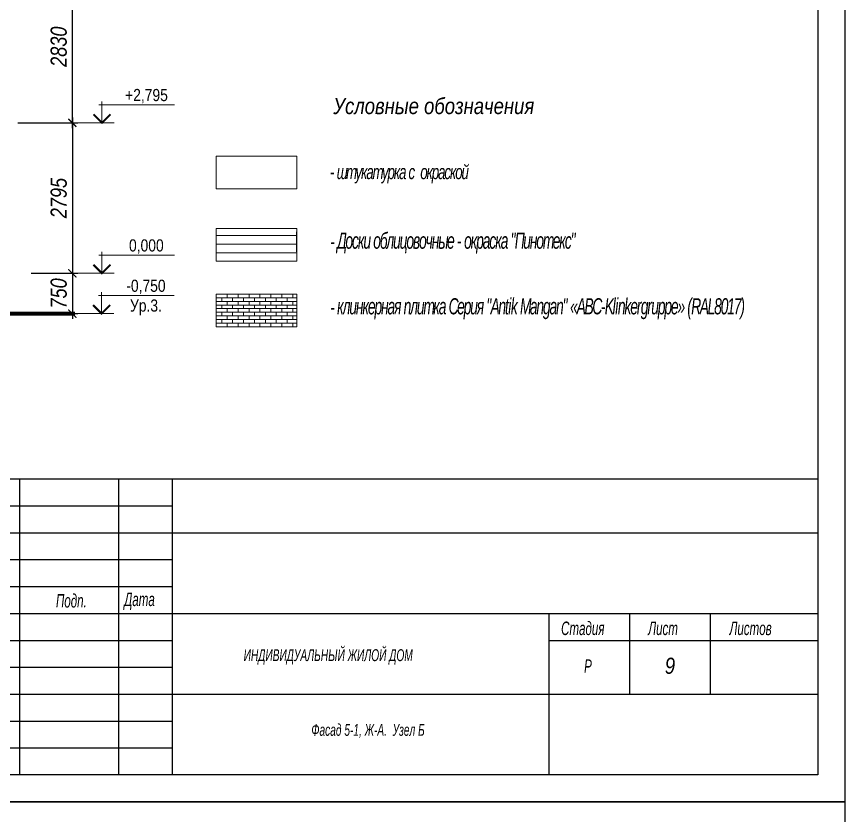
# Model space of a CAD drawing. Header units: millimetres. Extents: x 1582001 to 3303937, y 226471 to 491235.
# Drawn here: x 1650605 to 1665923, y 350400 to 365250 of the extents above; entities that cross this region are included whole.
import ezdxf
from ezdxf.enums import TextEntityAlignment as Align

# ---------------------------------------------------------------- set-up
doc = ezdxf.new("R2010")
doc.units = ezdxf.units.MM
doc.layers.get('Defpoints').update_dxf_attribs({"color": 255, "lineweight": 30})
for name, color, linetype, lineweight in [('Интерьер - Лестница_Ном_пера__1', 7, 'Continuous', 13), ('Конструктивный - Несущий_Ном_пера__1', 7, 'Continuous', 13), ('Надписи', 7, 'Continuous', 15), ('Отметки', 123, 'Continuous', 18), ('Размеры', 7, 'Continuous', 18), ('Штриховки', 251, 'Continuous', 20)]:
    doc.layers.add(name, color=color, linetype=linetype, lineweight=lineweight)
doc.layers.add('Т-Подписи', color=7, linetype='Continuous')
doc.layers.add('Формуляр', color=138, linetype='Continuous')
doc.styles.add('-АР-', font='ARIALN.TTF', dxfattribs={"width": 0.98, "height": 300})
doc.styles.add('style', font='ARIALNI.TTF', dxfattribs={"width": 0.98, "height": 300})
doc.styles.add('STYLE1', font='ARIALNI.TTF', dxfattribs={"height": 300})
doc.dimstyles.new('М100', dxfattribs={"dimtxt": 600, "dimasz": 150, "dimexe": 100, "dimexo": 200, "dimgap": 100, "dimtad": 1, "dimdec": 0, "dimtxsty": 'style', "dimblk": 'ARCHTICK', "dimcen": 150, "dimdle": 100, "dimclrt": 256, "dimadec": 0, "dimazin": 0, "dimtfac": 1, "dimtdec": 0, "dimtmove": 1, "dimatfit": 3, "dimldrblk": 'NONE', "dimfxl": 0, "dimarcsym": 0})

# ---------------------------------------------------------------- blocks, each defined once
blk = doc.blocks.new('_ArchTick')
at = {"color": 0, "linetype": 'ByBlock', "const_width": 0.15}
blk.add_lwpolyline([(-0.5, -0.5), (0.5, 0.5)], dxfattribs=at)
blk = doc.blocks.new('*D835')
at = {"layer": 'Defpoints', "color": 0, "lineweight": -3, "transparency": 16777216}
for p in [(1650679, 360478), (1650679, 359728), (1651644, 359728)]:
    blk.add_point(p, dxfattribs=at)
at = {"layer": 'Размеры', "color": 0, "lineweight": -2, "transparency": 16777216}
for p, q in [((1650879, 360478), (1651744, 360478)), ((1651644, 360578), (1651644, 359628)), ((1650879, 359728), (1651744, 359728))]:
    blk.add_line(p, q, dxfattribs=at)
at = {"layer": 'Размеры', "color": 0, "lineweight": -2, "transparency": 16777216, "xscale": 150, "yscale": 150, "zscale": 150}
for p, rotation in [((1651644, 360478), 90), ((1651644, 359728), 270)]:
    blk.add_blockref('_ArchTick', p, dxfattribs=dict(at, rotation=rotation))
at = {"layer": 'Размеры', "transparency": 16777216, "insert": (1651391, 360103), "char_height": 300, "attachment_point": 5, "rotation": 90, "style": 'style'}
blk.add_mtext('750', dxfattribs=at)
blk = doc.blocks.new('_None')
blk = doc.blocks.new('*U5')
at = {"color": 0, "linetype": 'Continuous', "lineweight": -2}
for p, q in [((24, 4.5), (5.2, 4.5)), ((6, 5.3), (6, 0)), ((9, 0), (0, 0)), ((0, 0), (6, 0))]:
    blk.add_line(p, q, dxfattribs=at)
at = {"color": 0, "linetype": 'Continuous', "lineweight": -2, "const_width": 0.5}
blk.add_lwpolyline([(3.88, 2.12), (6, 0), (8.12, 2.12)], dxfattribs=at)
at = {"color": 0, "linetype": 'Continuous', "lineweight": -2, "style": '-АР-', "flags": 8}
blk.add_attdef('OTMETKA', text='', height=3, dxfattribs=at).set_placement((17.03, 4.5), align=Align.BOTTOM_CENTER)
blk.add_attdef('FLOOR', text='', height=3, dxfattribs=at).set_placement((17, 3.5), align=Align.TOP_CENTER)
blk = doc.blocks.new('OTMETKA')
at = {"color": 0, "linetype": 'Continuous', "lineweight": -2}
for p, q in [((24, 4.5), (5.2, 4.5)), ((6, 5.3), (6, 0)), ((9, 0), (0, 0)), ((0, 0), (6, 0))]:
    blk.add_line(p, q, dxfattribs=at)
at = {"color": 0, "linetype": 'Continuous', "lineweight": -2, "const_width": 0.5}
blk.add_lwpolyline([(3.88, 2.12), (6, 0), (8.12, 2.12)], dxfattribs=at)
at = {"color": 0, "linetype": 'Continuous', "lineweight": -2, "style": '-АР-', "flags": 8}
blk.add_attdef('OTMETKA', text='', height=3, dxfattribs=at).set_placement((17, 4.5), align=Align.BOTTOM_CENTER)
blk.add_attdef('FLOOR', text='', height=3, dxfattribs=at).set_placement((17, 3.5), align=Align.TOP_CENTER)
blk = doc.blocks.new('*D840')
at = {"layer": 'Defpoints', "color": 0, "lineweight": -3, "transparency": 16777216}
for p in [(1650910, 366103), (1651644, 366103), (1650429, 363273)]:
    blk.add_point(p, dxfattribs=at)
at = {"layer": 'Размеры', "color": 0, "lineweight": -2, "transparency": 16777216}
for p, q in [((1651644, 363173), (1651644, 366203)), ((1651110, 366103), (1651744, 366103)), ((1650629, 363273), (1651744, 363273))]:
    blk.add_line(p, q, dxfattribs=at)
at = {"layer": 'Размеры', "color": 0, "lineweight": -2, "transparency": 16777216, "xscale": 150, "yscale": 150, "zscale": 150}
for p, rotation in [((1651644, 366103), 90), ((1651644, 363273), 270)]:
    blk.add_blockref('_ArchTick', p, dxfattribs=dict(at, rotation=rotation))
at = {"layer": 'Размеры', "transparency": 16777216, "insert": (1651391, 364688), "char_height": 300, "attachment_point": 5, "rotation": 90, "style": 'style'}
blk.add_mtext('2830', dxfattribs=at)
blk = doc.blocks.new('*D841')
at = {"layer": 'Defpoints', "color": 0, "lineweight": -3, "transparency": 16777216}
for p in [(1650429, 363273), (1650679, 360478), (1651644, 360478)]:
    blk.add_point(p, dxfattribs=at)
at = {"layer": 'Размеры', "color": 0, "lineweight": -2, "transparency": 16777216}
for p, q in [((1651644, 363373), (1651644, 360378)), ((1650629, 363273), (1651744, 363273)), ((1650879, 360478), (1651744, 360478))]:
    blk.add_line(p, q, dxfattribs=at)
at = {"layer": 'Размеры', "color": 0, "lineweight": -2, "transparency": 16777216, "xscale": 150, "yscale": 150, "zscale": 150}
for p, rotation in [((1651644, 363273), 90), ((1651644, 360478), 270)]:
    blk.add_blockref('_ArchTick', p, dxfattribs=dict(at, rotation=rotation))
at = {"layer": 'Размеры', "transparency": 16777216, "insert": (1651391, 361875), "char_height": 300, "attachment_point": 5, "rotation": 90, "style": 'style'}
blk.add_mtext('2795', dxfattribs=at)
blk = doc.blocks.new('*U10')
at = {"color": 0, "linetype": 'Continuous', "lineweight": -2}
for p, q in [((24, 4.5), (5.2, 4.5)), ((6, 5.3), (6, 0)), ((9, 0), (0, 0)), ((0, 0), (6, 0))]:
    blk.add_line(p, q, dxfattribs=at)
at = {"color": 0, "linetype": 'Continuous', "lineweight": -2, "const_width": 0.5}
blk.add_lwpolyline([(3.88, 2.12), (6, 0), (8.12, 2.12)], dxfattribs=at)
at = {"color": 0, "linetype": 'Continuous', "lineweight": -2, "style": '-АР-', "flags": 8}
blk.add_attdef('OTMETKA', text='', height=3, dxfattribs=at).set_placement((17.03, 4.5), align=Align.BOTTOM_CENTER)
blk.add_attdef('FLOOR', text='', height=3, dxfattribs=at).set_placement((17, 3.5), align=Align.TOP_CENTER)

msp = doc.modelspace()

# ---------------------------------------------------------------- hatches: boundary and pattern name
at = {"layer": 'Конструктивный - Несущий_Ном_пера__1', "linetype": 'Continuous', "lineweight": 18, "true_color": 0x4c2f26}
h = msp.add_hatch(dxfattribs=at)
h.set_pattern_fill('ANSI31', color=29, scale=50, angle=315, style=0)
h.set_pattern_definition([(0, (1654317.79, 360700.8), (4e-14, 158.75), [])])
h.paths.add_polyline_path([(1654317.8, 361307.1), (1654317.8, 360700.8), (1655817.8, 360700.8), (1655817.8, 361023.8), (1655807.4, 361023.8), (1655807.4, 361173.8), (1655817.8, 361173.8), (1655817.8, 361307.1)])
h = msp.add_hatch(dxfattribs=at)
h.set_pattern_fill('AR-BRSTD', color=29, style=0)
h.set_pattern_definition([(0, (1654317.79, 359481.096), (0, 67.7418), []), (90, (1654317.79, 359481.1), (-101.6, 67.742), [67.742, -67.742])])
h.paths.add_polyline_path([(1655817.8, 359481.1), (1655817.8, 360087.4), (1654317.8, 360087.4), (1654317.8, 359481.1)])

# ---------------------------------------------------------------- linework, layer by layer
at = {"layer": 'Интерьер - Лестница_Ном_пера__1', "linetype": 'Continuous', "lineweight": 80}
msp.add_line((1627334.4, 359727.8), (1651689.8, 359727.8), dxfattribs=at)
at = {"layer": 'Надписи', "color": 0, "ltscale": 100}
for points in [[(1654317.8, 362651.1), (1655817.8, 362651.1), (1655817.8, 362044.8), (1654317.8, 362044.8), (1654317.8, 362651.1)], [(1654317.8, 361307.1), (1655817.8, 361307.1), (1655817.8, 360700.8)], [(1654317.8, 361307.1), (1655817.8, 361307.1), (1655817.8, 360700.8), (1654317.8, 360700.8), (1654317.8, 361307.1)], [(1654317.8, 360087.4), (1655817.8, 360087.4), (1655817.8, 359481.1), (1654317.8, 359481.1), (1654317.8, 360087.4)]]:
    msp.add_lwpolyline(points, dxfattribs=at)
at = {"layer": 'Формуляр', "color": 0}
for p, q in [((1647000.8, 356654.9), (1665500.8, 356654.9)), ((1650659.1, 356654.9), (1650659.1, 351154.9)), ((1652500.8, 356654.9), (1652500.8, 351154.9)), ((1653500.8, 356654.9), (1653500.8, 351154.9)), ((1647000.8, 356154.9), (1653500.8, 356154.9)), ((1647000.8, 355654.9), (1665500.8, 355654.9)), ((1647000.8, 355154.9), (1653500.8, 355154.9)), ((1647000.8, 354654.9), (1653500.8, 354654.9)), ((1647000.8, 354154.9), (1665500.8, 354154.9)), ((1660500.8, 354154.9), (1660500.8, 351154.9)), ((1662000.8, 354154.9), (1662000.8, 352654.9)), ((1663500.8, 354154.9), (1663500.8, 352654.9)), ((1647000.8, 353654.9), (1653500.8, 353654.9)), ((1660500.8, 353654.9), (1665500.8, 353654.9)), ((1647000.8, 353154.9), (1653500.8, 353154.9)), ((1647000.8, 352654.9), (1653500.8, 352654.9)), ((1653500.8, 352654.9), (1665500.8, 352654.9)), ((1647000.8, 352154.9), (1653500.8, 352154.9)), ((1647000.8, 351654.9), (1653500.8, 351654.9))]:
    msp.add_line(p, q, dxfattribs=at)
for points in [[(1624000.8, 380354.9), (1666000.8, 380354.9), (1666000.8, 350654.9), (1624000.8, 350654.9)], [(1626000.8, 351154.9), (1626000.8, 379844.8), (1665500.8, 379844.8), (1665500.8, 351154.9)], [(1624000.8, 350654.9), (1666000.8, 350654.9), (1666000.8, 320955), (1624000.8, 320955)]]:
    msp.add_lwpolyline(points, close=True, dxfattribs=at)
at = {"layer": 'Штриховки'}
for p, q in [((1655807.4, 360873.8), (1655807.4, 361248.8)), ((1655807.4, 361173.8), (1655817.8, 361173.8)), ((1655807.4, 361023.8), (1655817.8, 361023.8)), ((1655032.4, 360700.2), (1655811.3, 360700.2))]:
    msp.add_line(p, q, dxfattribs=at)

# ---------------------------------------------------------------- block references
at = {"layer": 'Отметки', "color": 0, "ltscale": 100, "xscale": 75, "yscale": 75, "zscale": 75}
for name, p, values in [('*U10', (1651744.3, 363272.7), {'OTMETKA': '+2,795'}), ('OTMETKA', (1651736.8, 359727.8), {'OTMETKA': '-0,750', 'FLOOR': 'Ур.3.'})]:
    msp.add_blockref(name, p, dxfattribs=at).add_auto_attribs(values)
at = {"layer": 'Отметки', "color": 0, "ltscale": 100}
ref = msp.add_blockref('*U5', (1651744.3, 360477.8), dxfattribs=dict(at, xscale=75, yscale=75, zscale=75))
ref.add_attrib('OTMETKA', '0,000', dxfattribs={"layer": '0', "color": 0, "linetype": 'Continuous', "lineweight": -2, "height": 225, "style": '-АР-', "flags": 8}).set_placement((1653019.1, 360815.3), align=Align.BOTTOM_CENTER)

# ---------------------------------------------------------------- texts
at = {"layer": 'Надписи', "color": 0, "ltscale": 100, "char_height": 300, "attachment_point": 4, "style": 'STYLE1'}
for s, insert, width in [('Условные обозначения', (1656493.4, 363583.7), 5400), ('{\\H0.8929x;\\Q1;\\W0.8;\\T0.85;\\C135;- штукатурка с  окраской }', (1656429.8, 362320.5), 8348.334), ('{\\H0.8929x;\\Q1;\\W0.8;\\T0.85;\\C135;- \\H1.12x;\\Q0;\\W0.75;Доски облицовочные - окраска "Пинотекс" }', (1656437.7, 361038.7), 8348.334), ('{\\H0.8929x;\\Q1;\\W0.8;\\T0.85;\\C135;- \\H1.12x;\\Q0;\\W0.75;клинкерная плитка Серия "Antik Mangan" «АВС-Klinkergruppe» (RAL8017)}', (1656437.7, 359819), 8348.334)]:
    msp.add_mtext(s, dxfattribs=dict(at, insert=insert, width=width))
at = {"layer": 'Т-Подписи', "color": 0, "ltscale": 2, "insert": (1662752.8, 353332.6), "char_height": 300, "width": 1500, "attachment_point": 2, "style": 'STYLE1'}
msp.add_mtext('9', dxfattribs=at)
at = {"layer": 'Формуляр', "color": 0, "style": 'STYLE1', "width": 0.75}
for s, height, p in [('Подп.', 250, (1651339.3, 354266)), ('Дата', 250, (1652607.4, 354293)), ('Стадия', 250, (1660729.1, 353754.2)), ('Лист', 250, (1662348, 353754.2)), ('Листов', 250, (1663859, 353754.2)), ('ИНДИВИДУАЛЬНЫЙ ЖИЛОЙ ДОМ', 220, (1654827.9, 353269.9)), ('Р', 250, (1661156.8, 353052.1)), ('Фасад 5-1, Ж-А.  Узел Б', 220, (1656087.2, 351881.5))]:
    msp.add_text(s, height=height, dxfattribs=at).set_placement(p)

# ---------------------------------------------------------------- dimensions: what is measured, and where the dimension line sits
at = {"layer": 'Размеры'}
for base, p2, picture, middle in [((1651644.3, 366102.8), (1650909.8, 366102.8), '*D840', (1651391.1, 364687.7)), ((1651644.3, 360477.8), (1650679.3, 360477.8), '*D841', (1651391.1, 361875.2))]:
    dim = msp.add_linear_dim(base=base, p1=(1650429.3, 363272.7), p2=p2, angle=90, dimstyle='М100', override={"dimtxt": 250, "dimlfac": 1, "dimtxsty": 'style', "dimblk1": 'ArchTick', "dimblk2": 'ArchTick', "dimsah": 1, "dimtolj": 0}, dxfattribs=at)
    dim.commit()
    dim.dimension.update_dxf_attribs({"geometry": picture, "text_midpoint": middle})
dim = msp.add_linear_dim(base=(1651644.3, 359727.8), p1=(1650679.3, 360477.8), p2=(1650679.3, 359727.8), angle=90, dimstyle='М100', override={"dimtxt": 200}, dxfattribs=at)
dim.commit()
dim.dimension.update_dxf_attribs({"geometry": '*D835', "text_midpoint": (1651644.3, 360102.8), "dimtype": 160})

doc.saveas('drawing.dxf')
